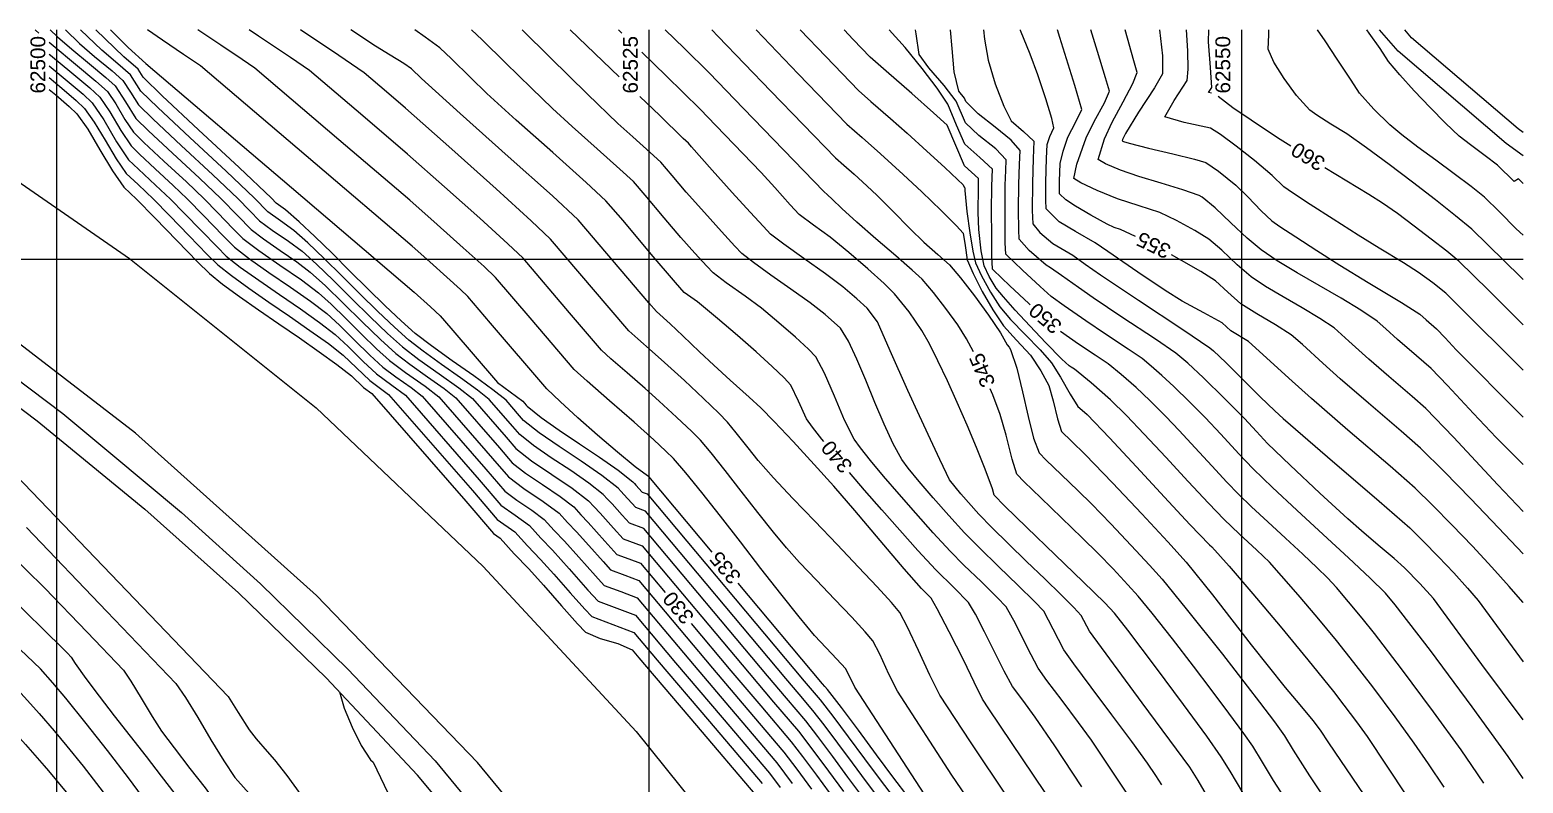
# Model space of a CAD drawing. Extents: x 62405 to 62842, y 108162 to 109685.
# Drawn here: x 62498.9 to 62561.9, y 108602.9 to 108634.7 of the extents above; entities that cross this region are included whole.
import ezdxf
from ezdxf.enums import TextEntityAlignment as Align

# ---------------------------------------------------------------- set-up
doc = ezdxf.new("R2010")
doc.units = 0
doc.header["$LTSCALE"] = 0.999976
doc.header["$MEASUREMENT"] = 0
for name, color, linetype in [('Bâti', 7, 'Continuous'), ('coordinate', 2, 'Continuous'), ('curve livello 1 m', 2, 'Continuous'), ('curve livello 1m', 2, 'Continuous'), ('curve livello 5m', 7, 'Continuous'), ('Strade', 7, 'Continuous')]:
    doc.layers.add(name, color=color, linetype=linetype)
doc.styles.add('ARIAL', font='arial.ttf')

msp = doc.modelspace()

# ---------------------------------------------------------------- linework, layer by layer
at = {"layer": 'Bâti', "linetype": 'Continuous'}
for p, q in [((62495.127, 108622.37), (62500.273, 108618.493)), ((62494.609, 108621.627), (62499.187, 108618.189)), ((62499.187, 108618.189), (62503.731, 108614.455)), ((62500.273, 108618.493), (62502.298, 108616.807)), ((62502.298, 108616.807), (62505.28, 108614.324)), ((62503.731, 108614.455), (62507.675, 108610.933)), ((62505.28, 108614.324), (62508.61, 108611.308)), ((62508.61, 108611.308), (62512.298, 108607.717)), ((62507.675, 108610.933), (62511.379, 108607.341)), ((62515.231, 108603.235), (62511.379, 108607.341)), ((62512.298, 108607.717), (62515.977, 108603.84)), ((62520.642, 108598.213), (62515.989, 108603.848)), ((62524.618, 108592.042), (62515.231, 108603.235))]:
    msp.add_line(p, q, dxfattribs=at)
at = {"layer": 'coordinate', "linetype": 'Continuous', "lineweight": 0}
for p, q in [((62500, 108634.678), (62500, 108487.501)), ((62525, 108634.678), (62525, 108487.501)), ((62550, 108634.678), (62550, 108487.501)), ((62418.386, 108625), (62561.886, 108625))]:
    msp.add_line(p, q, dxfattribs=at)
at = {"layer": 'curve livello 1 m', "flags": 128}
msp.add_lwpolyline([(62499.477, 108603.626), (62499.658, 108603.417), (62500.479, 108602.437), (62501.091, 108601.673), (62501.728, 108600.852), (62501.745, 108600.83)], dxfattribs=at)
at = {"layer": 'curve livello 1m', "flags": 128}
for points in [[(62499.1, 108634.678), (62499.118, 108634.66), (62499.259, 108634.538)], [(62500.378, 108634.678), (62500.977, 108634.099), (62501.607, 108633.56), (62502.348, 108632.947), (62502.797, 108632.549), (62503.122, 108632.044), (62503.457, 108631.519), (62504.077, 108630.912), (62505.265, 108629.804), (62506.596, 108628.567), (62507.649, 108627.568), (62508.161, 108627.042), (62508.567, 108626.629), (62509.104, 108626.23), (62509.79, 108625.758), (62510.362, 108625.338), (62510.972, 108624.794), (62511.689, 108624.104), (62512.462, 108623.339), (62513.238, 108622.57), (62513.966, 108621.869), (62514.594, 108621.305), (62515.284, 108620.779), (62516.152, 108620.164), (62516.981, 108619.574), (62517.554, 108619.123), (62518.971, 108617.498), (62519.389, 108617.013), (62520.045, 108616.505), (62520.901, 108615.926), (62521.766, 108615.342), (62522.45, 108614.818), (62522.693, 108614.551), (62522.942, 108614.292), (62523.503, 108613.662), (62523.911, 108613.211), (62524.709, 108612.912), (62529.225, 108607.535), (62530.258, 108606.322), (62531.306, 108605.09), (62531.877, 108604.344), (62532.572, 108603.407), (62533.212, 108602.547)], [(62533.945, 108602.419), (62533.396, 108603.152), (62532.754, 108604.021), (62532.124, 108604.867), (62531.612, 108605.531), (62531.612, 108605.531), (62530.8, 108606.486), (62530, 108607.426), (62524.779, 108613.642), (62524.176, 108613.868), (62523.868, 108614.209), (62523.444, 108614.684), (62523.444, 108614.684), (62523.256, 108614.88), (62523.073, 108615.081), (62522.466, 108615.556), (62521.698, 108616.085), (62520.88, 108616.629), (62520.126, 108617.15), (62519.547, 108617.61), (62519.547, 108617.61), (62519.254, 108617.949), (62518.262, 108619.087), (62517.768, 108619.484), (62517.054, 108619.999), (62516.247, 108620.567), (62515.476, 108621.119), (62514.867, 108621.59), (62514.867, 108621.59), (62514.258, 108622.132), (62513.559, 108622.799), (62512.806, 108623.54), (62512.038, 108624.303), (62511.292, 108625.038), (62510.604, 108625.692), (62510.013, 108626.214), (62510.013, 108626.214), (62509.455, 108626.616), (62508.92, 108627.002), (62508.92, 108627.002), (62508.36, 108627.574), (62507.155, 108628.718), (62505.63, 108630.135), (62504.27, 108631.403), (62503.56, 108632.099), (62503.56, 108632.099), (62503.12, 108632.785), (62502.581, 108633.248), (62501.907, 108633.818), (62501.017, 108634.678)], [(62534.659, 108602.321), (62534.174, 108602.961), (62533.589, 108603.752), (62532.971, 108604.587), (62532.391, 108605.362), (62531.918, 108605.973), (62531.918, 108605.973), (62531.342, 108606.65), (62530.775, 108607.316), (62524.848, 108614.372), (62524.441, 108614.525), (62523.946, 108615.076), (62523.82, 108615.208), (62523.696, 108615.345), (62523.009, 108615.882), (62522.139, 108616.481), (62521.214, 108617.097), (62520.36, 108617.686), (62519.705, 108618.206), (62519.705, 108618.206), (62519.537, 108618.4), (62518.97, 108619.051), (62518.412, 108619.499), (62517.607, 108620.08), (62516.697, 108620.72), (62515.827, 108621.343), (62515.14, 108621.874), (62515.14, 108621.874), (62514.546, 108622.4), (62513.869, 108623.04), (62513.138, 108623.755), (62512.382, 108624.505), (62511.628, 108625.253), (62510.905, 108625.959), (62510.242, 108626.585), (62509.665, 108627.091), (62509.665, 108627.091), (62509.272, 108627.374), (62509.071, 108627.58), (62507.713, 108628.869), (62505.995, 108630.466), (62504.463, 108631.894), (62503.663, 108632.678), (62503.663, 108632.678), (62503.443, 108633.021), (62502.837, 108633.537), (62501.656, 108634.678)], [(62502.274, 108634.678), (62503.029, 108633.94), (62503.763, 108633.261), (62503.767, 108633.258), (62503.768, 108633.257), (62509.911, 108628.026), (62515.093, 108623.612), (62515.781, 108623), (62516.195, 108622.619), (62516.639, 108622.096), (62518.602, 108619.808), (62519.138, 108619.413), (62519.678, 108619.015), (62519.821, 108618.852), (62519.863, 108618.803), (62520.454, 108618.326), (62521.214, 108617.789), (62522.063, 108617.221), (62522.918, 108616.649), (62523.697, 108616.102), (62524.318, 108615.608), (62524.383, 108615.537), (62524.449, 108615.469), (62524.706, 108615.181), (62524.918, 108615.102), (62531.55, 108607.206), (62531.884, 108606.814), (62532.223, 108606.415), (62532.754, 108605.73), (62533.404, 108604.861), (62534.097, 108603.924), (62534.754, 108603.038), (62535.297, 108602.319)], [(62537.004, 108601.843), (62533.68, 108606.953), (62533.306, 108607.722), (62532.723, 108608.353), (62531.989, 108609.136), (62531.989, 108609.136), (62531.333, 108609.924), (62530.563, 108610.888), (62529.723, 108611.961), (62528.859, 108613.075), (62528.014, 108614.163), (62527.232, 108615.157), (62526.558, 108615.991), (62526.036, 108616.598), (62526.036, 108616.598), (62525.716, 108616.909), (62525.204, 108617.387), (62525.204, 108617.387), (62524.375, 108618.124), (62523.333, 108619.032), (62522.387, 108619.859), (62521.841, 108620.355), (62521.841, 108620.355), (62519.98, 108622.524), (62518.522, 108624.237), (62518.042, 108624.691), (62517.166, 108625.488), (62516.066, 108626.474), (62514.909, 108627.496), (62511.918, 108630.043), (62508.373, 108633.062), (62507.841, 108633.429), (62506.941, 108634.028), (62505.964, 108634.678)], [(62538.593, 108602.037), (62537.785, 108603.241), (62535.48, 108606.784), (62535.125, 108607.501), (62534.735, 108608.347), (62534.443, 108608.911), (62534.443, 108608.911), (62534.125, 108609.289), (62533.553, 108609.902), (62532.832, 108610.657), (62532.063, 108611.459), (62531.351, 108612.212), (62530.8, 108612.822), (62530.8, 108612.822), (62530.25, 108613.488), (62529.594, 108614.32), (62528.894, 108615.221), (62528.215, 108616.094), (62527.62, 108616.842), (62527.174, 108617.367), (62527.174, 108617.367), (62526.805, 108617.732), (62526.16, 108618.344), (62525.433, 108619.018), (62525.433, 108619.018), (62524.833, 108619.551), (62524.079, 108620.209), (62523.393, 108620.808), (62522.999, 108621.167), (62522.999, 108621.167), (62521.651, 108622.737), (62519.686, 108625.046), (62519.038, 108625.658), (62517.859, 108626.732), (62516.376, 108628.06), (62514.816, 108629.438), (62514.816, 108629.438), (62512.922, 108631.051), (62510.676, 108632.964), (62509.878, 108633.515), (62508.528, 108634.414), (62508.13, 108634.678)], [(62540.153, 108602.274), (62538.565, 108604.638), (62537.279, 108606.615), (62536.857, 108607.45), (62536.372, 108608.498), (62535.915, 108609.476), (62535.58, 108610.101), (62535.58, 108610.101), (62535.235, 108610.522), (62534.632, 108611.183), (62533.844, 108612.018), (62532.94, 108612.962), (62531.994, 108613.948), (62531.075, 108614.912), (62530.258, 108615.787), (62529.611, 108616.508), (62529.611, 108616.508), (62529.179, 108617.045), (62528.685, 108617.68), (62528.313, 108618.136), (62528.313, 108618.136), (62527.942, 108618.507), (62527.295, 108619.128), (62526.493, 108619.881), (62525.662, 108620.649), (62525.662, 108620.649), (62525.139, 108621.112), (62524.528, 108621.644), (62524.156, 108621.979), (62524.156, 108621.979), (62523.322, 108622.951), (62520.849, 108625.855), (62520.035, 108626.626), (62518.552, 108627.976), (62516.685, 108629.647), (62514.724, 108631.379), (62514.724, 108631.379), (62513.925, 108632.06), (62512.978, 108632.866), (62511.915, 108633.6), (62510.297, 108634.678)], [(62541.712, 108602.511), (62539.345, 108606.036), (62539.078, 108606.446), (62538.725, 108607.168), (62538.281, 108608.082), (62538.281, 108608.082), (62537.669, 108609.279), (62537.159, 108610.252), (62536.905, 108610.71), (62536.905, 108610.71), (62536.493, 108611.118), (62535.773, 108611.941), (62534.757, 108613.14), (62533.688, 108614.405), (62532.806, 108615.424), (62532.806, 108615.424), (62531.971, 108616.346), (62531.081, 108617.309), (62530.282, 108618.159), (62529.717, 108618.739), (62529.717, 108618.739), (62529.222, 108619.191), (62528.424, 108619.907), (62527.74, 108620.528), (62527.74, 108620.528), (62527.136, 108621.099), (62526.432, 108621.771), (62525.892, 108622.28), (62525.892, 108622.28), (62525.313, 108622.791), (62524.992, 108623.165), (62522.013, 108626.664), (62520.923, 108627.676), (62519.064, 108629.336), (62517.027, 108631.15), (62515.405, 108632.624), (62515.405, 108632.624), (62514.981, 108633.035), (62514.663, 108633.259), (62514.085, 108633.612), (62513.465, 108633.989), (62513.465, 108633.989), (62512.424, 108634.678)], [(62545.356, 108602.182), (62544.832, 108602.984), (62544.832, 108602.984), (62544.153, 108604.003), (62543.671, 108604.713), (62543.671, 108604.713), (62543.122, 108605.464), (62542.429, 108606.388), (62541.795, 108607.235), (62541.425, 108607.754), (62541.425, 108607.754), (62540.967, 108608.612), (62540.466, 108609.631), (62540.072, 108610.339), (62540.072, 108610.339), (62539.695, 108610.738), (62539.025, 108611.388), (62538.288, 108612.099), (62537.709, 108612.683), (62537.709, 108612.683), (62536.99, 108613.468), (62536.259, 108614.285), (62535.551, 108615.093), (62534.901, 108615.851), (62534.346, 108616.518), (62533.92, 108617.052), (62533.659, 108617.412), (62533.659, 108617.412), (62533.249, 108618.211), (62532.824, 108619.222), (62532.411, 108620.197), (62532.034, 108620.891), (62532.034, 108620.891), (62531.736, 108621.202), (62531.184, 108621.71), (62530.483, 108622.32), (62529.742, 108622.936), (62529.742, 108622.936), (62529.063, 108623.438), (62528.258, 108624.007), (62527.704, 108624.427), (62527.704, 108624.427), (62527.438, 108624.708), (62526.934, 108625.263), (62526.346, 108625.926), (62526.346, 108625.926), (62525.645, 108626.749), (62524.838, 108627.707), (62524.341, 108628.282), (62524.341, 108628.282), (62523.777, 108628.805), (62522.816, 108629.663), (62521.764, 108630.6), (62520.926, 108631.362), (62520.926, 108631.362), (62520.04, 108632.215), (62518.946, 108633.291), (62517.955, 108634.264), (62517.515, 108634.678)], [(62546.645, 108602.83), (62546.392, 108603.221), (62546.042, 108603.742), (62545.379, 108604.653), (62544.529, 108605.789), (62543.657, 108606.95), (62542.927, 108607.931), (62542.504, 108608.532), (62542.504, 108608.532), (62542.057, 108609.396), (62541.655, 108610.153), (62541.655, 108610.153), (62541.272, 108610.568), (62540.584, 108611.243), (62539.753, 108612.042), (62538.943, 108612.829), (62538.316, 108613.466), (62538.316, 108613.466), (62537.656, 108614.19), (62536.998, 108614.935), (62536.406, 108615.626), (62535.943, 108616.19), (62535.673, 108616.553), (62535.673, 108616.553), (62535.305, 108617.216), (62534.924, 108618.044), (62534.537, 108618.963), (62534.152, 108619.902), (62533.777, 108620.785), (62533.418, 108621.54), (62533.085, 108622.094), (62533.085, 108622.094), (62532.436, 108622.673), (62531.795, 108623.159), (62530.982, 108623.739), (62530.138, 108624.334), (62529.404, 108624.863), (62528.918, 108625.247), (62528.918, 108625.247), (62528.62, 108625.555), (62528.057, 108626.171), (62527.338, 108626.972), (62526.572, 108627.836), (62526.572, 108627.836), (62525.977, 108628.538), (62525.504, 108629.091), (62525.049, 108629.508), (62524.315, 108630.162), (62523.686, 108630.731), (62523.686, 108630.731), (62522.411, 108631.96), (62520.835, 108633.51), (62519.645, 108634.678)], [(62523.74, 108632.702), (62521.673, 108634.678)], [(62523.854, 108634.545), (62523.713, 108634.678)], [(62527.646, 108634.678), (62527.925, 108634.403), (62530.143, 108632.094), (62532.864, 108629.278), (62533.217, 108628.967), (62533.653, 108628.585), (62534.186, 108628.099), (62534.622, 108627.691), (62535.27, 108627.049), (62536.02, 108626.29), (62536.593, 108625.724), (62537.195, 108625.198), (62537.685, 108624.764), (62538.149, 108624.216), (62538.73, 108623.465), (62539.326, 108622.645), (62539.837, 108621.893), (62540.111, 108621.395), (62540.2, 108621.299), (62540.261, 108621.198), (62540.521, 108620.408), (62540.764, 108619.407), (62540.996, 108618.365), (62541.227, 108617.452), (62541.464, 108616.836), (62541.76, 108616.532), (62542.391, 108615.925), (62543.112, 108615.235), (62543.677, 108614.68), (62544.491, 108613.838), (62545.352, 108612.929), (62546.12, 108612.101), (62546.656, 108611.503), (62547.674, 108610.26), (62549.195, 108608.339), (62550.761, 108606.318), (62551.388, 108605.485), (62551.812, 108604.896), (62552.178, 108604.289), (62552.875, 108603.212), (62553.824, 108601.773)], [(62529.519, 108634.678), (62531.301, 108632.822), (62533.355, 108630.696), (62533.99, 108630.137), (62534.772, 108629.451), (62535.729, 108628.578), (62536.513, 108627.846), (62537.331, 108627.052), (62537.977, 108626.407), (62538.258, 108626.105), (62538.342, 108625.577), (62538.425, 108624.984), (62538.675, 108624.394), (62539.061, 108623.644), (62539.513, 108622.867), (62539.958, 108622.192), (62540.515, 108621.587), (62541.095, 108620.962), (62541.535, 108620.301), (62541.873, 108619.682), (62542.062, 108619.036), (62542.236, 108618.269), (62542.41, 108617.732), (62542.825, 108617.325), (62543.399, 108616.769), (62544.564, 108615.564), (62545.797, 108614.262), (62546.897, 108613.076), (62547.664, 108612.22), (62548.772, 108610.839), (62550.417, 108608.739), (62551.843, 108606.943), (62552.465, 108606.206), (62553.015, 108605.551), (62553.322, 108605.14), (62553.68, 108604.602), (62556.917, 108599.826)], [(62531.376, 108634.678), (62532.459, 108633.55), (62533.846, 108632.114), (62534.363, 108631.655), (62535.186, 108630.939), (62535.891, 108630.318), (62536.731, 108629.557), (62537.479, 108628.872), (62538.025, 108628.365), (62538.256, 108628.138), (62538.296, 108628.044), (62538.329, 108628.015), (62538.328, 108627.995), (62538.329, 108627.897), (62538.416, 108627.013), (62538.535, 108626.117), (62538.664, 108625.349), (62538.782, 108624.853), (62539.027, 108624.3), (62539.406, 108623.609), (62539.806, 108622.989), (62540.259, 108622.46), (62540.876, 108621.827), (62541.504, 108621.184), (62541.991, 108620.626), (62542.363, 108620.03), (62542.767, 108619.313), (62543.103, 108618.793), (62543.384, 108618.555), (62543.493, 108618.448), (62544.433, 108617.464), (62545.568, 108616.244), (62546.75, 108614.968), (62547.828, 108613.812), (62548.652, 108612.956), (62548.745, 108612.868), (62549.479, 108612.056), (62550.483, 108610.893), (62551.633, 108609.528), (62552.807, 108608.105), (62553.882, 108606.771), (62554.326, 108606.194), (62554.854, 108605.487), (62555.305, 108604.863), (62556.966, 108602.37)], [(62558.551, 108602.734), (62557.889, 108603.718), (62557.288, 108604.586), (62557.288, 108604.586), (62556.482, 108605.7), (62555.542, 108606.961), (62554.749, 108607.991), (62554.749, 108607.991), (62554.004, 108608.915), (62553.19, 108609.902), (62552.392, 108610.848), (62551.697, 108611.654), (62551.188, 108612.217), (62551.188, 108612.217), (62550.653, 108612.73), (62549.901, 108613.423), (62549.266, 108614.026), (62549.266, 108614.026), (62548.608, 108614.709), (62547.749, 108615.63), (62546.806, 108616.648), (62545.9, 108617.621), (62545.151, 108618.406), (62545.151, 108618.406), (62544.471, 108619.072), (62543.656, 108619.783), (62542.951, 108620.359), (62542.951, 108620.359), (62542.815, 108620.45), (62542.731, 108620.509), (62542.423, 108620.791), (62541.749, 108621.475), (62541.069, 108622.188), (62540.449, 108622.859), (62539.955, 108623.416), (62539.654, 108623.786), (62539.654, 108623.786), (62539.353, 108624.273), (62539.14, 108624.722), (62539.14, 108624.722), (62539.016, 108625.356), (62538.912, 108626.25), (62538.912, 108626.25), (62538.895, 108626.971), (62538.898, 108628.037), (62538.898, 108628.037), (62538.911, 108628.408), (62538.315, 108628.948), (62537.951, 108629.799), (62537.586, 108630.653), (62537.586, 108630.653), (62537.01, 108631.184), (62536.088, 108631.996), (62535.013, 108632.933), (62534.337, 108633.533), (62534.337, 108633.533), (62533.617, 108634.278), (62533.233, 108634.678)], [(62561.886, 108603.104), (62561.68, 108603.413), (62561.255, 108604.032), (62561.255, 108604.032), (62559.74, 108606.125), (62557.972, 108608.495), (62556.482, 108610.43), (62556.482, 108610.43), (62556.074, 108610.915), (62555.436, 108611.546), (62554.52, 108612.406), (62553.447, 108613.395), (62552.338, 108614.417), (62551.313, 108615.373), (62550.492, 108616.165), (62550.492, 108616.165), (62549.894, 108616.795), (62549.128, 108617.622), (62548.467, 108618.322), (62548.467, 108618.322), (62547.822, 108618.969), (62547.147, 108619.629), (62546.645, 108620.105), (62546.645, 108620.105), (62546.196, 108620.498), (62545.806, 108620.816), (62545.806, 108620.816), (62545.223, 108621.21), (62544.26, 108621.846), (62543.431, 108622.399), (62543.431, 108622.399), (62542.523, 108623.032), (62541.974, 108623.429), (62541.974, 108623.429), (62541.503, 108623.851), (62540.758, 108624.543), (62540.758, 108624.543), (62540.06, 108625.22), (62540.036, 108625.699), (62540.028, 108626.774), (62540.037, 108628.123), (62540.037, 108628.123), (62540.062, 108628.749), (62540.077, 108629.194), (62540.077, 108629.194), (62539.636, 108629.658), (62538.918, 108630.218), (62538.353, 108630.754), (62538.353, 108630.754), (62537.961, 108631.672), (62537.453, 108632.335), (62536.815, 108633.073), (62536.406, 108633.641), (62536.406, 108633.641), (62536.272, 108634.506), (62536.245, 108634.678)], [(62561.886, 108605.567), (62560.145, 108607.902), (62558.104, 108610.69), (62557.528, 108611.326), (62556.874, 108611.991), (62556.874, 108611.991), (62556.442, 108612.374), (62555.776, 108612.944), (62555.063, 108613.552), (62554.491, 108614.051), (62554.491, 108614.051), (62553.304, 108615.141), (62552.05, 108616.32), (62551.106, 108617.235), (62551.106, 108617.235), (62550.633, 108617.738), (62550.125, 108618.28), (62550.125, 108618.28), (62549.278, 108619.13), (62548.392, 108619.997), (62547.733, 108620.621), (62547.733, 108620.621), (62547.233, 108621.044), (62546.376, 108621.624), (62544.958, 108622.559), (62543.74, 108623.373), (62543.74, 108623.373), (62543.122, 108623.809), (62542.407, 108624.32), (62541.941, 108624.645), (62541.941, 108624.645), (62541.766, 108624.748), (62541.039, 108625.376), (62540.626, 108625.855), (62540.626, 108625.855), (62540.606, 108626.237), (62540.599, 108627.092), (62540.607, 108628.166), (62540.607, 108628.166), (62540.64, 108628.997), (62540.659, 108629.586), (62540.659, 108629.586), (62540.277, 108630.031), (62539.608, 108630.569), (62538.893, 108631.133), (62538.372, 108631.657), (62538.372, 108631.657), (62538.313, 108631.796), (62538.078, 108632.093), (62537.884, 108632.901), (62537.798, 108633.899), (62537.729, 108634.678)], [(62539.111, 108634.678), (62539.158, 108634.284), (62539.306, 108633.393), (62539.614, 108632.405), (62539.977, 108631.461), (62540.286, 108630.845), (62540.799, 108630.393), (62541.242, 108629.979), (62541.218, 108629.245), (62541.177, 108628.209), (62541.172, 108627.06), (62541.191, 108626.49), (62541.498, 108626.134), (62542.039, 108625.667), (62542.884, 108625.171), (62543.411, 108624.8), (62544.048, 108624.348), (62545.657, 108623.273), (62547.529, 108622.038), (62548.661, 108621.272), (62548.82, 108621.137), (62549.336, 108620.643), (62550.049, 108619.937), (62550.795, 108619.198), (62551.411, 108618.602), (62551.756, 108618.291), (62553.63, 108616.668), (62555.81, 108614.798), (62557.099, 108613.672), (62557.667, 108613.112), (62558.309, 108612.453), (62558.956, 108611.768), (62559.54, 108611.131), (62559.99, 108610.613), (62561.886, 108608.023)], [(62561.886, 108610.523), (62561.876, 108610.537), (62561.303, 108611.199), (62560.571, 108612.007), (62559.745, 108612.893), (62558.886, 108613.79), (62558.058, 108614.632), (62557.324, 108615.352), (62557.324, 108615.352), (62556.272, 108616.271), (62554.493, 108617.797), (62552.963, 108619.122), (62552.963, 108619.122), (62552.004, 108619.987), (62550.901, 108620.99), (62550.292, 108621.532), (62550.292, 108621.532), (62549.555, 108621.984), (62549.18, 108622.319), (62548.407, 108622.741), (62547.493, 108623.231), (62547.493, 108623.231), (62546.782, 108623.689), (62545.621, 108624.463), (62544.357, 108625.322), (62544.357, 108625.322), (62543.827, 108625.697), (62543, 108626.178), (62542.311, 108626.586), (62542.311, 108626.586), (62541.756, 108627.126), (62541.744, 108627.499), (62541.747, 108628.252), (62541.747, 108628.252), (62541.772, 108629.255), (62541.805, 108629.838), (62541.805, 108629.838), (62541.909, 108630.181), (62542.09, 108630.545), (62541.995, 108630.946), (62541.743, 108631.775), (62541.409, 108632.785), (62541.409, 108632.785), (62541.079, 108633.65), (62540.68, 108634.65), (62540.67, 108634.678)], [(62561.886, 108614.363), (62560.817, 108615.492), (62558.941, 108617.494), (62557.775, 108618.712), (62557.775, 108618.712), (62557.197, 108619.218), (62556.22, 108620.056), (62555.379, 108620.783), (62555.379, 108620.783), (62554.537, 108621.545), (62553.911, 108622.108), (62553.911, 108622.108), (62553.312, 108622.507), (62552.562, 108622.951), (62551.761, 108623.41), (62551.009, 108623.855), (62550.405, 108624.257), (62550.405, 108624.257), (62549.823, 108624.764), (62549.166, 108625.386), (62548.62, 108625.854), (62548.62, 108625.854), (62548.031, 108626.219), (62547.265, 108626.633), (62546.553, 108626.972), (62546.553, 108626.972), (62545.69, 108627.252), (62544.766, 108627.548), (62544.766, 108627.548), (62543.908, 108627.907), (62543.228, 108628.227), (62542.931, 108628.412), (62542.931, 108628.412), (62543.06, 108629.017), (62543.446, 108630.119), (62543.446, 108630.119), (62543.789, 108630.814), (62544.215, 108631.606), (62544.434, 108632.097), (62544.434, 108632.097), (62544.27, 108632.657), (62543.925, 108633.77), (62543.648, 108634.678)], [(62561.886, 108616.339), (62560.754, 108617.48), (62560.754, 108617.48), (62559.794, 108618.493), (62558.688, 108619.674), (62558, 108620.393), (62558, 108620.393), (62557.381, 108620.93), (62556.587, 108621.614), (62556.587, 108621.614), (62556.09, 108622.064), (62555.721, 108622.395), (62555.721, 108622.395), (62555.043, 108622.854), (62554.203, 108623.361), (62553.281, 108623.892), (62552.358, 108624.423), (62551.514, 108624.932), (62550.83, 108625.393), (62550.83, 108625.393), (62550.241, 108625.894), (62549.557, 108626.538), (62548.886, 108627.167), (62548.34, 108627.622), (62548.34, 108627.622), (62548.215, 108627.689), (62547.532, 108627.93), (62546.613, 108628.21), (62545.665, 108628.496), (62544.897, 108628.759), (62544.897, 108628.759), (62544.26, 108629.033), (62543.949, 108629.205), (62543.949, 108629.205), (62544.215, 108630.087), (62544.55, 108630.788), (62545.009, 108631.643), (62545.418, 108632.416), (62545.605, 108632.874), (62545.605, 108632.874), (62545.455, 108633.367), (62545.096, 108634.678)], [(62546.544, 108634.678), (62546.674, 108633.577), (62546.673, 108632.828), (62546.326, 108632.233), (62545.663, 108631.203), (62545.106, 108630.301), (62544.984, 108630.056), (62544.967, 108629.999), (62545.028, 108629.97), (62545.262, 108629.895), (62546.077, 108629.686), (62547.102, 108629.443), (62548.016, 108629.223), (62548.5, 108629.085), (62549.025, 108628.722), (62549.763, 108628.124), (62549.763, 108628.124), (62550.264, 108627.637), (62550.834, 108627.051), (62551.282, 108626.623), (62551.619, 108626.39), (62552.299, 108625.943), (62553.187, 108625.368), (62554.15, 108624.755), (62555.353, 108624.017), (62556.749, 108623.171), (62557.531, 108622.683), (62557.795, 108622.445), (62558.225, 108622.073), (62558.598, 108621.68), (62559.064, 108621.186), (62561.809, 108618.42), (62561.886, 108618.344)], [(62561.886, 108620.318), (62559.08, 108623.128), (62558.63, 108623.567), (62558.082, 108624.004), (62557.472, 108624.449), (62557.472, 108624.449), (62556.837, 108624.845), (62555.806, 108625.473), (62554.919, 108626.019), (62554.919, 108626.019), (62553.865, 108626.691), (62552.895, 108627.318), (62552.155, 108627.805), (62551.793, 108628.055), (62551.793, 108628.055), (62551.303, 108628.539), (62550.546, 108629.172), (62549.777, 108629.777), (62549.117, 108630.26), (62548.69, 108630.528), (62548.69, 108630.528), (62547.586, 108630.775), (62546.763, 108631.01), (62546.763, 108631.01), (62547.155, 108631.703), (62547.71, 108632.537), (62547.71, 108632.537), (62547.754, 108633.023), (62547.739, 108633.797), (62547.677, 108634.678)], [(62561.886, 108624.147), (62561.771, 108624.262), (62559.718, 108626.266), (62559.039, 108626.831), (62558.182, 108627.512), (62557.221, 108628.254), (62556.228, 108629.001), (62555.277, 108629.697), (62554.442, 108630.286), (62554.442, 108630.286), (62553.777, 108630.694), (62553.185, 108631.079), (62552.882, 108631.287), (62552.882, 108631.287), (62552.329, 108631.905), (62551.796, 108632.621), (62551.367, 108633.314), (62551.124, 108633.863), (62551.124, 108633.863), (62551.149, 108634.472), (62551.161, 108634.678)], [(62561.886, 108626.021), (62561.599, 108626.279), (62560.891, 108627.003), (62560.262, 108627.615), (62560.262, 108627.615), (62559.69, 108628.077), (62558.978, 108628.611), (62558.203, 108629.178), (62557.441, 108629.737), (62556.767, 108630.246), (62556.257, 108630.666), (62556.257, 108630.666), (62555.589, 108631.33), (62554.984, 108632.014), (62554.984, 108632.014), (62554.623, 108632.551), (62554.043, 108633.449), (62553.536, 108634.219), (62553.536, 108634.219), (62553.206, 108634.678)], [(62561.886, 108628.202), (62561.69, 108628.392), (62561.509, 108628.278), (62560.806, 108628.964), (62560.285, 108629.368), (62559.662, 108629.824), (62559.182, 108630.201), (62559.182, 108630.201), (62558.613, 108630.739), (62557.96, 108631.398), (62557.295, 108632.103), (62556.688, 108632.777), (62556.212, 108633.345), (62556.212, 108633.345), (62555.856, 108633.887), (62555.395, 108634.535), (62555.291, 108634.678)], [(62499.697, 108634.158), (62499.861, 108634.016), (62500.803, 108633.236), (62501.661, 108632.521), (62502.15, 108632.077), (62502.499, 108631.563), (62502.888, 108630.903), (62503.251, 108630.36), (62503.691, 108629.929), (62504.534, 108629.143), (62505.479, 108628.265), (62506.226, 108627.556), (62506.799, 108626.972), (62507.457, 108626.291), (62507.863, 108625.884), (62508.536, 108625.372), (62509.425, 108624.756), (62510.332, 108624.129), (62511.058, 108623.584), (62511.586, 108623.109), (62512.211, 108622.5), (62512.872, 108621.844), (62513.505, 108621.227), (62514.047, 108620.736), (62514.733, 108620.223), (62515.551, 108619.645), (62516.138, 108619.195), (62518.404, 108616.596), (62519.072, 108615.82), (62519.719, 108615.335), (62520.535, 108614.789), (62521.205, 108614.291), (62521.567, 108613.893), (62521.937, 108613.508), (62522.461, 108612.923), (62523.061, 108612.245), (62523.38, 108611.897), (62523.979, 108611.674), (62524.569, 108611.452), (62527.675, 108607.754), (62529.174, 108605.993), (62530.695, 108604.206), (62531.237, 108603.492), (62531.856, 108602.655)], [(62499.697, 108633.655), (62499.751, 108633.61), (62500.653, 108632.865), (62501.403, 108632.234), (62501.827, 108631.841), (62502.246, 108631.225), (62502.713, 108630.432), (62503.148, 108629.781), (62503.498, 108629.438), (62504.169, 108628.813), (62504.921, 108628.114), (62505.515, 108627.55), (62506.213, 108626.838), (62507.015, 108626.007), (62507.51, 108625.512), (62508.138, 108625.026), (62508.965, 108624.445), (62509.869, 108623.826), (62510.724, 108623.227), (62511.406, 108622.708), (62511.943, 108622.218), (62512.581, 108621.589), (62513.224, 108620.956), (62513.774, 108620.452), (62514.317, 108620.045), (62514.965, 108619.588), (62515.43, 108619.231), (62518.121, 108616.145), (62518.914, 108615.224), (62519.42, 108614.844), (62520.058, 108614.417), (62520.582, 108614.028), (62521.003, 108613.564), (62521.434, 108613.116), (62522.045, 108612.435), (62522.743, 108611.646), (62523.115, 108611.24), (62523.812, 108610.98), (62524.499, 108610.722), (62526.9, 108607.864), (62528.631, 108605.829), (62530.389, 108603.764), (62531.046, 108602.89)], [(62550.06, 108602.505), (62549.522, 108603.409), (62549.151, 108604.015), (62549.151, 108604.015), (62548.541, 108604.88), (62547.555, 108606.226), (62546.38, 108607.803), (62545.201, 108609.359), (62545.201, 108609.359), (62544.639, 108610.068), (62544.232, 108610.503), (62543.322, 108611.4), (62542.137, 108612.539), (62540.941, 108613.684), (62539.998, 108614.598), (62539.572, 108615.045), (62539.572, 108615.045), (62539.498, 108615.314), (62539.187, 108616.145), (62538.824, 108617.056), (62538.426, 108618.008), (62538.01, 108618.961), (62537.594, 108619.876), (62537.195, 108620.714), (62536.832, 108621.436), (62536.52, 108622.003), (62536.52, 108622.003), (62535.982, 108622.786), (62535.363, 108623.546), (62535.363, 108623.546), (62534.92, 108623.978), (62534.234, 108624.595), (62533.433, 108625.285), (62532.644, 108625.936), (62532.644, 108625.936), (62531.945, 108626.444), (62531.344, 108626.887), (62531.344, 108626.887), (62530.964, 108627.299), (62530.308, 108628.032), (62529.736, 108628.663), (62529.736, 108628.663), (62527.827, 108630.639), (62527.159, 108631.334), (62525.729, 108632.742), (62524.697, 108633.737)], [(62499.697, 108633.161), (62500.456, 108632.532), (62501.124, 108631.963), (62501.504, 108631.605), (62501.504, 108631.605), (62501.992, 108630.886), (62502.537, 108629.961), (62503.045, 108629.201), (62503.454, 108628.807), (62504.181, 108628.132), (62504.804, 108627.543), (62505.391, 108626.948), (62506.116, 108626.198), (62506.773, 108625.519), (62507.158, 108625.139), (62507.755, 108624.672), (62508.532, 108624.118), (62509.405, 108623.517), (62510.29, 108622.909), (62511.101, 108622.333), (62511.755, 108621.831), (62512.302, 108621.322), (62512.941, 108620.689), (62513.501, 108620.167), (62514.143, 108619.696), (62514.722, 108619.267), (62517.838, 108615.694), (62518.756, 108614.627), (62519.351, 108614.2), (62519.96, 108613.764), (62520.44, 108613.235), (62520.932, 108612.724), (62521.628, 108611.947), (62522.425, 108611.046), (62522.85, 108610.584), (62523.645, 108610.287), (62524.43, 108609.991), (62526.125, 108607.974), (62528.089, 108605.665), (62530.083, 108603.322), (62530.538, 108602.717)], [(62499.697, 108632.665), (62500.227, 108632.224), (62500.831, 108631.703), (62501.18, 108631.368), (62501.589, 108630.791), (62502.049, 108630.021), (62502.515, 108629.239), (62502.943, 108628.622), (62503.439, 108628.151), (62504.093, 108627.537), (62504.769, 108626.852), (62505.604, 108625.987), (62506.362, 108625.205), (62506.805, 108624.767), (62507.38, 108624.312), (62508.118, 108623.779), (62508.957, 108623.197), (62509.837, 108622.595), (62510.695, 108622.001), (62511.471, 108621.444), (62512.103, 108620.954), (62512.661, 108620.423), (62513.227, 108619.883), (62514.014, 108619.303), (62517.554, 108615.243), (62518.598, 108614.03), (62519.337, 108613.501), (62519.877, 108612.906), (62520.429, 108612.331), (62520.985, 108611.715), (62521.679, 108610.93), (62522.287, 108610.245), (62522.585, 108609.927), (62523.478, 108609.593), (62524.36, 108609.261), (62525.349, 108608.083), (62527.547, 108605.501), (62529.778, 108602.88)], [(62499.697, 108632.166), (62499.976, 108631.932), (62500.531, 108631.449), (62500.857, 108631.132), (62500.857, 108631.132), (62501.317, 108630.483), (62501.834, 108629.617), (62502.358, 108628.736), (62502.84, 108628.042), (62502.84, 108628.042), (62503.382, 108627.531), (62504.148, 108626.755), (62505.093, 108625.776), (62505.951, 108624.89), (62506.453, 108624.394), (62506.453, 108624.394), (62507.011, 108623.949), (62507.716, 108623.434), (62508.524, 108622.869), (62509.386, 108622.277), (62510.256, 108621.68), (62511.088, 108621.1), (62511.835, 108620.558), (62512.451, 108620.077), (62512.451, 108620.077), (62512.954, 108619.598), (62513.306, 108619.339), (62517.271, 108614.792), (62518.44, 108613.434), (62518.714, 108613.237), (62519.314, 108612.578), (62519.927, 108611.939), (62520.544, 108611.255), (62521.314, 108610.384), (62521.989, 108609.624), (62522.319, 108609.27), (62522.319, 108609.27), (62522.934, 108609.01), (62523.688, 108608.79), (62524.29, 108608.531), (62524.29, 108608.531), (62524.574, 108608.193), (62527.005, 108605.337), (62529.472, 108602.438)], [(62548.687, 108602.143), (62548.167, 108603.015), (62547.821, 108603.574), (62547.821, 108603.574), (62545.817, 108606.285), (62543.583, 108609.31), (62543.238, 108609.968), (62542.934, 108610.308), (62542.398, 108610.846), (62541.707, 108611.518), (62540.937, 108612.258), (62540.166, 108613.003), (62539.469, 108613.688), (62538.924, 108614.248), (62538.924, 108614.248), (62538.163, 108615.103), (62537.687, 108615.693), (62537.687, 108615.693), (62537.554, 108615.957), (62537.27, 108616.555), (62536.876, 108617.399), (62536.414, 108618.397), (62535.928, 108619.46), (62535.928, 108619.46), (62535.182, 108621.14), (62534.638, 108622.356), (62534.638, 108622.356), (62534.202, 108622.937), (62533.777, 108623.333), (62533.177, 108623.838), (62533.177, 108623.838), (62532.451, 108624.382), (62531.539, 108625.029), (62530.685, 108625.638), (62530.131, 108626.067), (62530.131, 108626.067), (62529.828, 108626.377), (62529.264, 108626.989), (62528.517, 108627.813), (62527.669, 108628.762), (62526.798, 108629.747), (62526.798, 108629.747), (62526.668, 108629.9), (62526.446, 108630.1), (62525.458, 108631.059), (62524.615, 108631.865)], [(62484.084, 108620.328), (62485.561, 108619.011), (62486.119, 108618.502), (62489.967, 108614.852), (62490.095, 108614.731), (62490.105, 108614.722), (62490.115, 108614.713), (62490.181, 108614.651), (62498.14, 108607.08), (62498.645, 108606.535), (62499.268, 108605.836), (62499.902, 108605.105), (62500.439, 108604.464), (62501.12, 108603.616), (62501.835, 108602.701), (62502.535, 108601.786), (62503.169, 108600.937), (62503.687, 108600.22), (62504.04, 108599.702), (62504.432, 108598.956), (62504.758, 108598.344)], [(62497.96, 108616.235), (62502.961, 108611.019), (62507.24, 108606.558), (62507.666, 108605.883), (62508.123, 108605.149), (62508.427, 108604.773), (62508.886, 108604.232), (62509.205, 108603.881), (62509.718, 108603.219), (62510.309, 108602.409)], [(62498.731, 108613.683), (62502.127, 108610.141), (62505.033, 108607.112), (62505.446, 108606.508), (62505.96, 108605.669), (62506.517, 108604.734), (62507.059, 108603.843), (62507.529, 108603.134), (62507.646, 108602.993), (62508.129, 108602.463)], [(62490.564, 108612.539), (62491.982, 108611.228), (62494, 108609.327), (62495.767, 108607.628), (62496.96, 108606.44), (62497.733, 108605.607), (62498.687, 108604.536), (62499.477, 108603.626)], [(62503.83, 108602.058), (62503.033, 108603.125), (62502.154, 108604.275), (62501.255, 108605.425), (62500.399, 108606.492), (62500.399, 108606.492), (62499.849, 108607.135), (62499.32, 108607.719), (62499.32, 108607.719), (62495.585, 108611.271)], [(62497.89, 108610.923), (62500.273, 108608.58), (62500.46, 108608.386), (62500.619, 108608.22), (62500.786, 108607.953), (62501.244, 108607.314), (62501.807, 108606.565), (62502.44, 108605.742), (62503.109, 108604.883), (62503.781, 108604.023), (62504.421, 108603.199), (62504.995, 108602.447)], [(62511.936, 108606.747), (62512.145, 108606.059), (62512.474, 108605.265), (62512.862, 108604.497), (62513.247, 108603.891), (62513.367, 108603.788), (62514.761, 108600.876), (62515.127, 108600.102), (62515.393, 108599.537), (62515.756, 108598.77), (62517.171, 108595.843), (62517.506, 108595.347), (62517.999, 108594.676), (62518.264, 108594.332)]]:
    msp.add_lwpolyline(points, dxfattribs=at)
at = {"layer": 'curve livello 5m', "flags": 128}
for points in [[(62499.739, 108634.678), (62500.048, 108634.379), (62500.048, 108634.379), (62500.642, 108633.865), (62501.396, 108633.24), (62502.082, 108632.668), (62502.473, 108632.313), (62502.473, 108632.313), (62502.907, 108631.639), (62503.354, 108630.94), (62503.354, 108630.94), (62503.884, 108630.42), (62504.899, 108629.474), (62506.038, 108628.416), (62506.937, 108627.562), (62506.937, 108627.562), (62507.649, 108626.831), (62508.215, 108626.257), (62508.215, 108626.257), (62508.74, 108625.857), (62509.435, 108625.376), (62510.143, 108624.886), (62510.71, 108624.461), (62510.71, 108624.461), (62511.347, 108623.887), (62512.103, 108623.151), (62512.901, 108622.359), (62513.666, 108621.614), (62514.32, 108621.021), (62514.32, 108621.021), (62514.909, 108620.572), (62515.65, 108620.047), (62516.357, 108619.544), (62516.846, 108619.159), (62516.846, 108619.159), (62518.688, 108617.047), (62519.23, 108616.417), (62519.787, 108615.985), (62520.513, 108615.495), (62521.247, 108614.999), (62521.828, 108614.554), (62521.828, 108614.554), (62522.13, 108614.222), (62522.439, 108613.9), (62523.138, 108613.116), (62523.645, 108612.554), (62523.645, 108612.554), (62524.146, 108612.367), (62524.639, 108612.182), (62524.639, 108612.182), (62525.684, 108610.938)], [(62527.668, 108612.641), (62524.988, 108615.832), (62524.971, 108615.838), (62524.951, 108615.861), (62524.946, 108615.866), (62524.941, 108615.872), (62524.418, 108616.247), (62523.667, 108616.862), (62522.829, 108617.579), (62521.993, 108618.317), (62521.248, 108618.998), (62520.684, 108619.542), (62518.31, 108622.31), (62517.358, 108623.428), (62517.045, 108623.724), (62516.474, 108624.244), (62515.756, 108624.887), (62515.001, 108625.554), (62510.914, 108629.034), (62506.071, 108633.159), (62505.354, 108633.643), (62504.467, 108634.237), (62503.839, 108634.678)], [(62532.374, 108617.311), (62532.291, 108617.412), (62531.898, 108617.917), (62531.645, 108618.272), (62531.305, 108619.009), (62530.983, 108619.688), (62530.7, 108619.998), (62530.195, 108620.483), (62529.523, 108621.095), (62528.738, 108621.784), (62527.895, 108622.501), (62527.048, 108623.199), (62526.491, 108623.606), (62526.12, 108624.016), (62525.09, 108625.223), (62523.906, 108626.63), (62523.177, 108627.473), (62522.35, 108628.24), (62520.94, 108629.499), (62519.396, 108630.875), (62518.165, 108631.993), (62517.47, 108632.667), (62516.671, 108633.453), (62516.179, 108633.922), (62515.56, 108634.375), (62515.114, 108634.678)], [(62538.695, 108621.09), (62538.402, 108621.65), (62538.026, 108622.231), (62537.529, 108622.921), (62536.999, 108623.601), (62536.524, 108624.155), (62536.112, 108624.541), (62535.412, 108625.151), (62534.578, 108625.866), (62533.767, 108626.567), (62533.133, 108627.136), (62532.731, 108627.537), (62532.533, 108627.719), (62532.373, 108627.86), (62528.985, 108631.367), (62527.542, 108632.869), (62526.489, 108633.906), (62525.689, 108634.678)], [(62541.091, 108623.077), (62541.022, 108623.139), (62540.227, 108623.878), (62539.523, 108624.56), (62539.501, 108624.584), (62539.497, 108624.591), (62539.495, 108624.603), (62539.474, 108625.138), (62539.462, 108626.005), (62539.459, 108627.04), (62539.468, 108628.08), (62539.468, 108628.08), (62539.494, 108628.801), (62538.961, 108629.299), (62538.334, 108629.851), (62537.983, 108630.658), (62537.609, 108631.547), (62537.161, 108632.213), (62536.522, 108633.055), (62535.807, 108633.928), (62535.138, 108634.678)], [(62545.525, 108625.962), (62544.89, 108626.254), (62544.636, 108626.336), (62544.336, 108626.477), (62543.641, 108626.859), (62542.992, 108627.24), (62542.584, 108627.505), (62542.321, 108627.761), (62542.317, 108628.294), (62542.344, 108629.046), (62542.477, 108629.562), (62542.677, 108630.15), (62543.011, 108630.804), (62543.262, 108631.321), (62542.965, 108632.336), (62542.339, 108634.353), (62542.24, 108634.678)], [(62548.74, 108632.006), (62548.616, 108632.037), (62548.746, 108632.246), (62548.695, 108633.089), (62548.611, 108634.179), (62548.611, 108634.179), (62548.63, 108634.678)], [(62552.085, 108629.766), (62551.523, 108630.13), (62550.413, 108630.865), (62549.638, 108631.394), (62549.638, 108631.394), (62549.019, 108631.865)], [(62561.886, 108622.232), (62560.425, 108623.695), (62559.174, 108624.916), (62558.663, 108625.34), (62558.008, 108625.855), (62557.288, 108626.404), (62556.578, 108626.928), (62555.957, 108627.367), (62555.957, 108627.367), (62555.382, 108627.73), (62554.452, 108628.296), (62553.521, 108628.861)], [(62561.886, 108612.569), (62560.853, 108613.676), (62559.68, 108614.901), (62558.551, 108616.05), (62557.55, 108617.032), (62556.735, 108617.745), (62555.357, 108618.927), (62554.171, 108619.953), (62553.428, 108620.623), (62552.573, 108621.4), (62552.102, 108621.82), (62551.443, 108622.239), (62550.643, 108622.699), (62549.98, 108623.12), (62549.428, 108623.617), (62548.9, 108624.087), (62548.28, 108624.486), (62547.473, 108624.955), (62547.044, 108625.186)], [(62560.231, 108602.902), (62559.728, 108603.65), (62559.271, 108604.309), (62558.111, 108605.913), (62556.757, 108607.728), (62555.616, 108609.211), (62555.089, 108609.862), (62554.52, 108610.546), (62554.004, 108611.15), (62553.631, 108611.566), (62553.202, 108611.99), (62552.587, 108612.568), (62551.865, 108613.233), (62551.12, 108613.92), (62550.43, 108614.563), (62549.879, 108615.096), (62549.389, 108615.605), (62548.747, 108616.293), (62548.044, 108617.052), (62547.368, 108617.778), (62546.809, 108618.364), (62546.128, 108619.042), (62545.558, 108619.588), (62544.926, 108620.14), (62544.379, 108620.587), (62543.824, 108620.959), (62543.123, 108621.424), (62542.368, 108621.958)], [(62551.999, 108602.011), (62551.353, 108603.01), (62550.883, 108603.793), (62550.482, 108604.456), (62550.095, 108605.003), (62549.471, 108605.855), (62548.728, 108606.853), (62547.981, 108607.839), (62547.091, 108608.987), (62546.226, 108610.079), (62545.648, 108610.786), (62545.208, 108611.272), (62544.581, 108611.941), (62543.954, 108612.592), (62543.284, 108613.253), (62542.41, 108614.093), (62541.528, 108614.937), (62540.832, 108615.611), (62540.518, 108615.94), (62540.321, 108616.567), (62540.07, 108617.585), (62539.825, 108618.454), (62539.503, 108619.286), (62539.396, 108619.536)], [(62543.272, 108602.747), (62542.12, 108604.478), (62541.3, 108605.685), (62540.772, 108606.396), (62540.346, 108606.976), (62539.987, 108607.62), (62539.577, 108608.437), (62539.162, 108609.286), (62538.784, 108610.029), (62538.488, 108610.524), (62537.874, 108611.14), (62537.101, 108611.901), (62536.351, 108612.717), (62535.585, 108613.567), (62534.824, 108614.425), (62534.092, 108615.265), (62533.458, 108616.005)], [(62497.909, 108612.698), (62499.502, 108611.132), (62501.294, 108609.264), (62502.826, 108607.666), (62503.135, 108607.202), (62503.574, 108606.483), (62504.042, 108605.714), (62504.436, 108605.1), (62504.436, 108605.1), (62504.964, 108604.386), (62505.633, 108603.525), (62506.269, 108602.704), (62506.697, 108602.11), (62506.697, 108602.11), (62507.14, 108601.265), (62507.554, 108600.49), (62507.554, 108600.49), (62507.881, 108600.131), (62508.451, 108599.357), (62508.928, 108598.802), (62509.508, 108598.161), (62510.478, 108597.12)], [(62535.935, 108602.318), (62535.333, 108603.114), (62534.606, 108604.096), (62533.838, 108605.134), (62533.117, 108606.098), (62532.529, 108606.857), (62532.427, 108606.978), (62532.326, 108607.097), (62528.765, 108611.336)], [(62526.776, 108609.638), (62528.45, 108607.645), (62529.716, 108606.157), (62531.001, 108604.648), (62531.48, 108604.021), (62532.063, 108603.235), (62532.601, 108602.512)]]:
    msp.add_lwpolyline(points, dxfattribs=at)
at = {"layer": 'Strade', "linetype": 'Continuous', "flags": 128}
for points in [[(62561.886, 108629.358), (62561.177, 108629.884), (62556.612, 108633.779), (62555.828, 108634.678)], [(62561.886, 108630.354), (62561.675, 108630.51), (62557.176, 108634.349), (62556.89, 108634.678)], [(62490.266, 108633.674), (62490.381, 108633.547), (62495.573, 108630.227), (62503.081, 108625.033), (62510.962, 108618.738), (62518.006, 108612.044), (62524.466, 108605.084), (62530.1, 108598.06), (62534.28, 108592.248), (62535.713, 108590.207), (62537.329, 108587.882), (62542.387, 108580.75), (62547.672, 108573.468), (62554.369, 108564.095), (62559.483, 108557.245), (62561.502, 108554.718)], [(62556.907, 108550.066), (62553.964, 108553.96), (62549.12, 108560.369), (62542.669, 108569.606), (62537.389, 108577.165), (62532.362, 108584.423), (62529.353, 108588.776), (62524.187, 108595.986), (62517.766, 108603.766), (62510.975, 108610.819), (62503.339, 108617.66), (62495.918, 108623.366), (62490.266, 108627.089)]]:
    msp.add_lwpolyline(points, dxfattribs=at)

# ---------------------------------------------------------------- texts
at = {"layer": 'coordinate', "color": 1, "style": 'ARIAL'}
for s, rotation, p in [('62500', 90.00005, (62499.527, 108634.42)), ('62525', 90.00005, (62524.527, 108634.42)), ('62550', 90.00005, (62549.527, 108634.42)), ('360', 148.58322, (62552.351, 108629.976)), ('355', 154.45186, (62545.77, 108626.185)), ('350', 139.78758, (62541.364, 108623.217)), ('345', 112.9143, (62539.063, 108621.11)), ('340', 130.15214, (62532.69, 108617.424)), ('335', 130.15214, (62527.988, 108612.748)), ('330', 130.15214, (62526.004, 108611.054))]:
    msp.add_text(s, height=0.625, rotation=rotation, dxfattribs=at).set_placement(p, align=Align.RIGHT)

doc.saveas('drawing.dxf')
